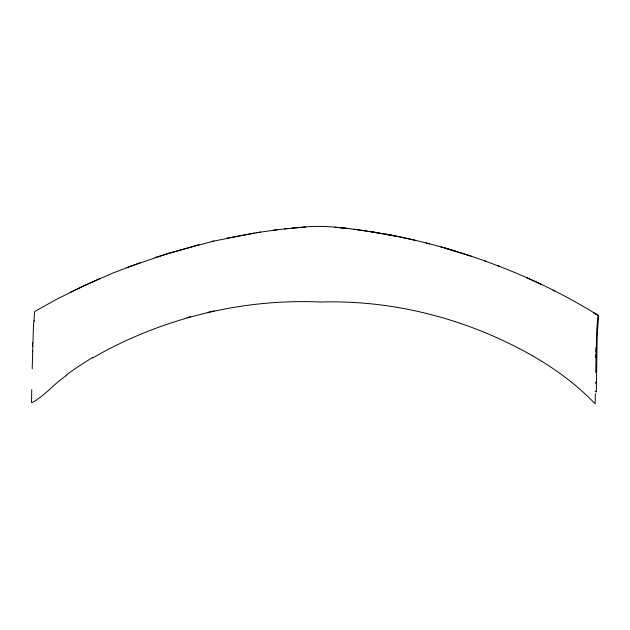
<?xml version="1.0" encoding="UTF-8"?>
<svg xmlns="http://www.w3.org/2000/svg" width="630" height="630" viewBox="0 0 630 630"><rect width="100%" height="100%" fill="white"/><g stroke="black" fill="none" stroke-linecap="round" stroke-linejoin="round"><path stroke-width="0.94" d="M595.318 393.577L595.145 403.854C579.805 387.694 562.015 374.007 543.178 362.163A340.838 332.128 3.3 0 0 532.492 355.769M595.5 383.323L595.523 382.142M595.697 372.464L596.791 329.262L598.067 315.236L598.5 316.78L597.201 335.632L596.295 392.002A268.293 268.278 26.7 0 0 595.263 391.143M31.76 389.647L31.5 402.452L32.248 402.483C45.108 395.585 54.117 383.662 66.26 375.645M32.209 368.857L33.445 325.749L34.721 311.488L56.235 299.47L84.302 285.548L112.998 273.018L139.954 262.757M34.296 321.19L34.343 320.379M92.941 357.911L94.917 356.745A344.468 335.247 -2 0 1 105.777 350.634C171.628 316.008 246.787 298.604 321.182 302.03C394.774 299.841 468.61 319.481 532.508 355.737M70.292 292.265L99.768 278.586M126.41 267.742L168.675 253.197L213.901 241.022M155.122 257.512L198.962 244.66M212.034 241.448L254.552 233.005M226.627 238.203L260.379 232.1M256.308 232.706L277.066 229.8M284.476 228.926L298.124 227.611M272.877 230.296L287.973 228.525M300.77 227.398C327.104 224.209 353.485 229.249 379.465 233.084M291.832 228.139L305.542 226.997M341.058 227.871L348.327 228.588M346.319 228.367L334.9 227.225M353.95 229.257L367.109 231.052M369.03 231.344L397.191 236.352L415.107 240.266M370.826 231.627L395.026 235.966L385.489 234.1C419.8 240.376 453.553 249.606 486.352 261.466M425.911 242.92L429.668 243.873M440.85 246.889L442.795 247.409M455.994 251.307L444.433 247.929L471.209 256.174M497.92 265.797C532.547 279.121 566.094 295.391 597.594 315.016L593.893 313.016L598.067 315.236M484.596 260.82L499.81 266.498M541.154 284.28L526.373 277.507M552.967 290.091L554.841 290.958M595.862 352.115A504.024 1.276 -89.3 0 1 595.988 347.658M595.799 357.69A380.134 0.701 -89.2 0 1 595.885 354.595M32.477 346.083A454.254 1.102 -89.1 0 1 32.618 342.657M32.406 351.768A345.059 0.638 -89 0 1 32.453 351.091M187.071 317.607A605.887 605.753 -5.3 0 1 190.449 316.701M207.388 312.456A605.887 605.753 -5.3 0 1 214.2 310.889M65.977 375.283A298.738 290.414 -2.7 0 1 92.704 357.533"/></g></svg>
